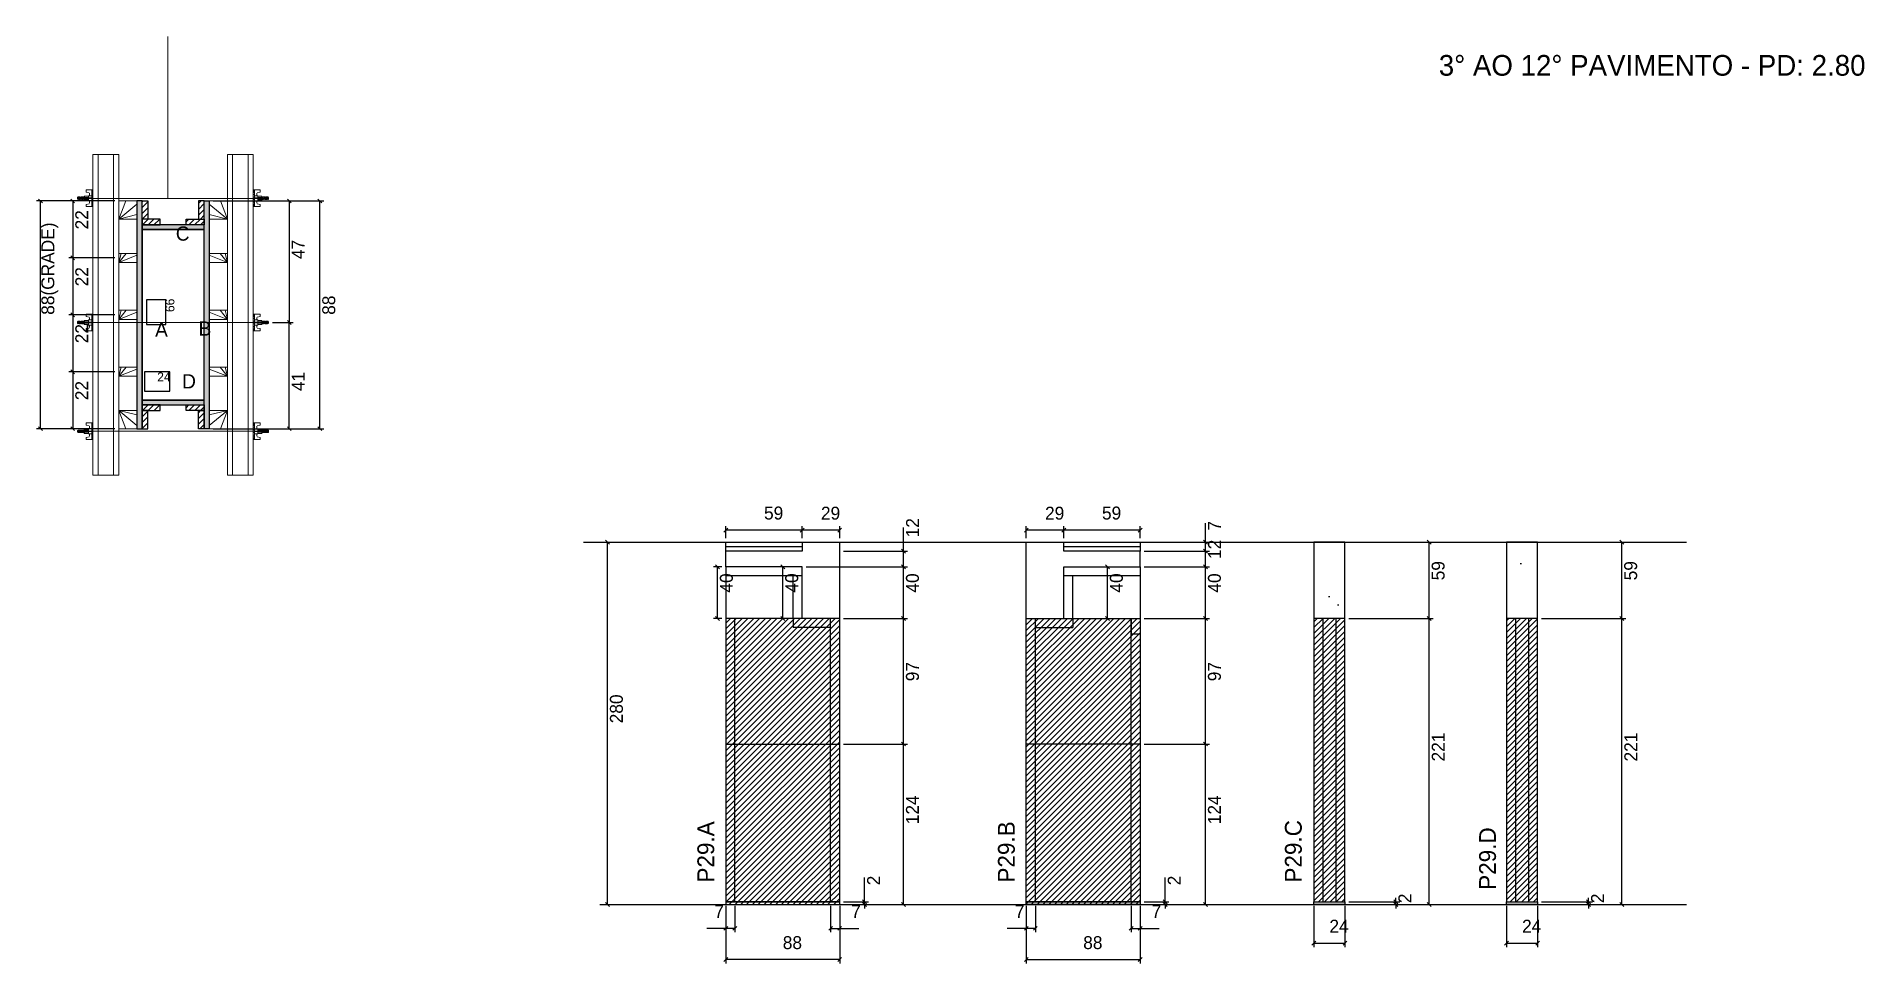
# Model space of a CAD drawing. Header units: metres. Extents: x 4257 to 5670, y 2883 to 3600.
import ezdxf

# ---------------------------------------------------------------- set-up
doc = ezdxf.new("R2010")
doc.units = ezdxf.units.M
for name, color, linetype in [('CHAPA', 7, 'Continuous'), ('COTA', 7, 'Continuous'), ('Hachura', 7, 'Continuous'), ('Madeira', 7, 'Continuous'), ('NIVEL 2° PAV.', 7, 'Continuous'), ('NOMENCLATURA', 7, 'Continuous'), ('Nível', 7, 'Continuous'), ('Painéis', 7, 'Continuous'), ('Perfil Metálico', 7, 'Continuous'), ('SARR_2.2x7', 7, 'Continuous'), ('SARRAFO', 7, 'Continuous'), ('Texto Seção', 7, 'Continuous'), ('TEXTO_GERAL', 7, 'Continuous')]:
    doc.layers.add(name, color=color, linetype=linetype)

msp = doc.modelspace()

# ---------------------------------------------------------------- hatches: boundary and pattern name
at = {"layer": 'COTA'}
h = msp.add_hatch(dxfattribs=at)
h.set_pattern_fill('AR-CONC')
h.paths.add_polyline_path([(5244.2, 3149.9), (5268.2, 3149.9), (5268.2, 3208.9), (5244.2, 3208.9), (5244.2, 3149.9)])
h = msp.add_hatch(dxfattribs=at)
h.set_pattern_fill('AR-CONC')
h.paths.add_polyline_path([(5393.1, 3149.9), (5417.1, 3149.9), (5417.1, 3208.9), (5393.1, 3208.9), (5393.1, 3149.9)])
at = {"layer": 'Hachura'}
h = msp.add_hatch(color=7, dxfattribs=at)
h.dxf.hatch_style = 1
h.paths.add_polyline_path([(4338.5, 3472.6), (4334.5, 3472.6), (4334.5, 3296.6), (4338.5, 3296.6), (4338.5, 3472.6)])
h = msp.add_hatch(dxfattribs=at)
h.set_pattern_fill('ANSI31')
h.paths.add_polyline_path([(4338.5, 3458.6), (4342.9, 3458.6), (4342.9, 3472.6), (4338.5, 3472.6), (4338.5, 3458.6)])
h = msp.add_hatch(dxfattribs=at)
h.set_pattern_fill('ANSI31')
h.paths.add_polyline_path([(4386.5, 3458.6), (4382.1, 3458.6), (4382.1, 3472.6), (4386.5, 3472.6), (4386.5, 3458.6)])
h = msp.add_hatch(color=7, dxfattribs=at)
h.dxf.hatch_style = 1
h.paths.add_polyline_path([(4386.5, 3472.6), (4390.5, 3472.6), (4390.5, 3296.6), (4386.5, 3296.6), (4386.5, 3472.6)])
h = msp.add_hatch(dxfattribs=at)
h.set_pattern_fill('ANSI31')
h.paths.add_polyline_path([(4338.5, 3454.2), (4338.5, 3458.6), (4352.5, 3458.6), (4352.5, 3454.2), (4338.5, 3454.2)])
h = msp.add_hatch(color=7, dxfattribs=at)
h.dxf.hatch_style = 1
h.paths.add_polyline_path([(4386.5, 3450.6), (4386.5, 3454.2), (4338.5, 3454.2), (4338.5, 3450.6), (4386.5, 3450.6)])
h = msp.add_hatch(color=7, dxfattribs=at)
h.dxf.hatch_style = 1
h.paths.add_polyline_path([(4386.5, 3450.6), (4386.5, 3454.2), (4338.5, 3454.2), (4338.5, 3450.6), (4386.5, 3450.6)])
h = msp.add_hatch(dxfattribs=at)
h.set_pattern_fill('ANSI31')
h.paths.add_polyline_path([(4386.5, 3454.2), (4386.5, 3458.6), (4372.5, 3458.6), (4372.5, 3454.2), (4386.5, 3454.2)])
h = msp.add_hatch(color=7, dxfattribs=at)
h.dxf.hatch_style = 1
h.paths.add_polyline_path([(4386.5, 3315), (4386.5, 3318.6), (4338.5, 3318.6), (4338.5, 3315), (4386.5, 3315)])
h = msp.add_hatch(color=7, dxfattribs=at)
h.dxf.hatch_style = 1
h.paths.add_polyline_path([(4386.5, 3315), (4386.5, 3318.6), (4338.5, 3318.6), (4338.5, 3315), (4386.5, 3315)])
h = msp.add_hatch(dxfattribs=at)
h.set_pattern_fill('ANSI31')
h.paths.add_polyline_path([(4338.5, 3310.6), (4338.5, 3315), (4352.5, 3315), (4352.5, 3310.6), (4338.5, 3310.6)])
h = msp.add_hatch(dxfattribs=at)
h.set_pattern_fill('ANSI31')
h.paths.add_polyline_path([(4338.5, 3310.6), (4342.9, 3310.6), (4342.9, 3296.6), (4338.5, 3296.6), (4338.5, 3310.6)])
h = msp.add_hatch(dxfattribs=at)
h.set_pattern_fill('ANSI31')
h.paths.add_polyline_path([(4386.5, 3310.6), (4386.5, 3315), (4372.5, 3315), (4372.5, 3310.6), (4386.5, 3310.6)])
h = msp.add_hatch(dxfattribs=at)
h.set_pattern_fill('ANSI31')
h.paths.add_polyline_path([(4386.5, 3310.6), (4382.1, 3310.6), (4382.1, 3296.6), (4386.5, 3296.6), (4386.5, 3310.6)])
h = msp.add_hatch(dxfattribs=at)
h.set_pattern_fill('ANSI31')
h.paths.add_polyline_path([(4877.7, 2928.9), (4877.7, 3149.9), (4789.7, 3149.9), (4789.7, 2928.9), (4877.7, 2928.9)])
h = msp.add_hatch(dxfattribs=at)
h.set_pattern_fill('ANSI31')
h.paths.add_polyline_path([(5021.9, 2928.9), (5021.9, 3149.9), (5109.9, 3149.9), (5109.9, 2928.9), (5021.9, 2928.9)])
h = msp.add_hatch(dxfattribs=at)
h.set_pattern_fill('ANSI31')
h.paths.add_polyline_path([(5268.2, 3149.9), (5244.2, 3149.9), (5244.2, 2930.9), (5268.2, 2930.9), (5268.2, 3149.9)])
h = msp.add_hatch(dxfattribs=at)
h.set_pattern_fill('ANSI31')
h.paths.add_polyline_path([(5417.1, 3149.9), (5393.1, 3149.9), (5393.1, 2930.9), (5417.1, 2930.9), (5417.1, 3149.9)])

# ---------------------------------------------------------------- linework, layer by layer
at = {"layer": 'CHAPA', "color": 1, "lineweight": 25}
for points in [[(4338.5, 3472.6), (4334.5, 3472.6), (4334.5, 3296.6), (4338.5, 3296.6)], [(4338.5, 3472.6), (4334.5, 3472.6), (4334.5, 3296.6), (4338.5, 3296.6)], [(4386.5, 3472.6), (4390.5, 3472.6), (4390.5, 3296.6), (4386.5, 3296.6)], [(4386.5, 3472.6), (4390.5, 3472.6), (4390.5, 3296.6), (4386.5, 3296.6)], [(4386.5, 3450.6), (4386.5, 3454.2), (4338.5, 3454.2), (4338.5, 3450.6)], [(4386.5, 3450.6), (4386.5, 3454.2), (4338.5, 3454.2), (4338.5, 3450.6)], [(4386.5, 3315), (4386.5, 3318.6), (4338.5, 3318.6), (4338.5, 3315)], [(4386.5, 3315), (4386.5, 3318.6), (4338.5, 3318.6), (4338.5, 3315)]]:
    msp.add_lwpolyline(points, close=True, dxfattribs=at)
at = {"layer": 'COTA', "color": 241, "lineweight": 25}
for p, q in [((4317.5, 3472.6), (4257, 3472.6)), ((4260, 3296.6), (4260, 3472.6)), ((4317.5, 3472.6), (4281.9, 3472.6)), ((4284.9, 3472.6), (4284.9, 3428.6)), ((4393.5, 3472.6), (4478.9, 3472.6)), ((4427.5, 3472.6), (4455.3, 3472.6)), ((4452.3, 3472.6), (4452.3, 3378.7)), ((4475.9, 3296.6), (4475.9, 3472.6)), ((4317.5, 3428.6), (4281.9, 3428.6)), ((4317.5, 3428.6), (4281.9, 3428.6)), ((4284.9, 3428.6), (4284.9, 3384.6)), ((4317.5, 3384.6), (4281.9, 3384.6)), ((4317.5, 3384.6), (4281.9, 3384.6)), ((4284.9, 3384.6), (4284.9, 3340.6)), ((4439.3, 3378.7), (4455.3, 3378.7)), ((4439.3, 3378.7), (4455.3, 3378.7)), ((4452.3, 3296.6), (4452.3, 3378.7)), ((4317.5, 3340.6), (4281.9, 3340.6)), ((4317.5, 3340.6), (4281.9, 3340.6)), ((4284.9, 3340.6), (4284.9, 3296.6)), ((4317.5, 3296.6), (4257, 3296.6)), ((4317.5, 3296.6), (4281.9, 3296.6)), ((4393.5, 3296.6), (4478.9, 3296.6)), ((4427.5, 3296.6), (4455.3, 3296.6)), ((4848.7, 3208.9), (4877.7, 3208.9)), ((4877.7, 3149.9), (4877.7, 3208.9)), ((5021.9, 3149.9), (5021.9, 3208.9)), ((5021.9, 3208.9), (5050.9, 3208.9)), ((4789.7, 3189.9), (4789.7, 3201.9)), ((5109.9, 3189.9), (5109.9, 3201.9))]:
    msp.add_line(p, q, dxfattribs=at)
at = {"layer": 'COTA', "color": 0, "lineweight": 25}
for p, q in [((4261.5, 3471.1), (4258.5, 3474.1)), ((4286.4, 3471.1), (4283.4, 3474.1)), ((4453.8, 3471.1), (4450.8, 3474.1)), ((4477.4, 3471.1), (4474.4, 3474.1)), ((4283.4, 3430.1), (4286.4, 3427.1)), ((4286.4, 3427.1), (4283.4, 3430.1)), ((4283.4, 3386.1), (4286.4, 3383.1)), ((4286.4, 3383.1), (4283.4, 3386.1)), ((4453.8, 3377.2), (4450.8, 3380.2)), ((4450.8, 3380.2), (4453.8, 3377.2)), ((4283.4, 3342.1), (4286.4, 3339.1)), ((4286.4, 3339.1), (4283.4, 3342.1)), ((4258.5, 3298.1), (4261.5, 3295.1)), ((4283.4, 3298.1), (4286.4, 3295.1)), ((4450.8, 3298.1), (4453.8, 3295.1)), ((4474.4, 3298.1), (4477.4, 3295.1)), ((4791.2, 3219.7), (4788.2, 3216.7)), ((4847.2, 3216.7), (4850.2, 3219.7)), ((4850.2, 3219.7), (4847.2, 3216.7)), ((4876.2, 3216.7), (4879.2, 3219.7)), ((5023.4, 3219.7), (5020.4, 3216.7)), ((5049.4, 3216.7), (5052.4, 3219.7)), ((5052.4, 3219.7), (5049.4, 3216.7)), ((5108.4, 3216.7), (5111.4, 3219.7)), ((5161.9, 3207.4), (5158.9, 3210.4)), ((5334.8, 3207.4), (5331.8, 3210.4)), ((5483.7, 3207.4), (5480.7, 3210.4)), ((4928.5, 3200.4), (4925.5, 3203.4)), ((5161.9, 3200.4), (5158.9, 3203.4)), ((5158.9, 3203.4), (5161.9, 3200.4)), ((4784.7, 3188.4), (4781.7, 3191.4)), ((4835.2, 3188.4), (4832.2, 3191.4)), ((4928.5, 3188.4), (4925.5, 3191.4)), ((4925.5, 3191.4), (4928.5, 3188.4)), ((5086.1, 3188.4), (5083.1, 3191.4)), ((5161.9, 3188.4), (5158.9, 3191.4)), ((5158.9, 3191.4), (5161.9, 3188.4)), ((4781.7, 3151.4), (4784.7, 3148.4)), ((4832.2, 3151.4), (4835.2, 3148.4)), ((4928.5, 3148.4), (4925.5, 3151.4)), ((4925.5, 3151.4), (4928.5, 3148.4)), ((5083.1, 3151.4), (5086.1, 3148.4)), ((5161.9, 3148.4), (5158.9, 3151.4)), ((5158.9, 3151.4), (5161.9, 3148.4)), ((5331.8, 3151.4), (5334.8, 3148.4)), ((5334.8, 3148.4), (5331.8, 3151.4)), ((5480.7, 3151.4), (5483.7, 3148.4)), ((5483.7, 3148.4), (5480.7, 3151.4)), ((4925.5, 3054.4), (4928.5, 3051.4)), ((4928.5, 3051.4), (4925.5, 3054.4)), ((5158.9, 3054.4), (5161.9, 3051.4)), ((5161.9, 3051.4), (5158.9, 3054.4)), ((4895.4, 2932.4), (4898.4, 2929.4)), ((4898.4, 2927.4), (4895.4, 2930.4)), ((4925.5, 2930.4), (4928.5, 2927.4)), ((5127.7, 2932.4), (5130.7, 2929.4)), ((5130.7, 2927.4), (5127.7, 2930.4)), ((5158.9, 2930.4), (5161.9, 2927.4)), ((5306, 2932.4), (5309, 2929.4)), ((5309, 2927.4), (5306, 2930.4)), ((5331.8, 2930.4), (5334.8, 2927.4)), ((5454.9, 2932.4), (5457.9, 2929.4)), ((5457.9, 2927.4), (5454.9, 2930.4)), ((5480.7, 2930.4), (5483.7, 2927.4)), ((4791.2, 2911.9), (4788.2, 2908.9)), ((4795.2, 2908.9), (4798.2, 2911.9)), ((4872.2, 2911.9), (4869.2, 2908.9)), ((4876.2, 2908.9), (4879.2, 2911.9)), ((5023.4, 2911.9), (5020.4, 2908.9)), ((5027.4, 2908.9), (5030.4, 2911.9)), ((5104.4, 2911.9), (5101.4, 2908.9)), ((5108.4, 2908.9), (5111.4, 2911.9)), ((5245.7, 2900.5), (5242.7, 2897.5)), ((5266.7, 2897.5), (5269.7, 2900.5)), ((5394.6, 2900.5), (5391.6, 2897.5)), ((5415.6, 2897.5), (5418.6, 2900.5)), ((4791.2, 2887.8), (4788.2, 2884.8)), ((4876.2, 2884.8), (4879.2, 2887.8)), ((5023.4, 2887.8), (5020.4, 2884.8)), ((5108.4, 2884.8), (5111.4, 2887.8))]:
    msp.add_line(p, q, dxfattribs=at)
at = {"layer": 'COTA', "color": 180, "lineweight": 25}
for p, q in [((4357, 3396.2), (4342, 3396.2)), ((4342, 3396.2), (4342, 3377.2)), ((4357, 3377.2), (4357, 3396.2)), ((4342, 3377.2), (4357, 3377.2)), ((4360.1, 3340.6), (4340.4, 3340.6)), ((4340.4, 3340.6), (4340.4, 3325.6)), ((4360.1, 3325.6), (4360.1, 3340.6)), ((4340.4, 3325.6), (4360.1, 3325.6))]:
    msp.add_line(p, q, dxfattribs=at)
at = {"layer": 'COTA', "color": 4, "lineweight": 25}
for p, q in [((4789.7, 3211.9), (4789.7, 3221.2)), ((4848.7, 3211.9), (4848.7, 3221.2)), ((4848.7, 3211.9), (4848.7, 3221.2)), ((4877.7, 3211.9), (4877.7, 3221.2)), ((5021.9, 3211.9), (5021.9, 3221.2)), ((5050.9, 3211.9), (5050.9, 3221.2)), ((5050.9, 3211.9), (5050.9, 3221.2)), ((5109.9, 3211.9), (5109.9, 3221.2)), ((5160.4, 3208.9), (5160.4, 3223.7)), ((4848.7, 3218.2), (4789.7, 3218.2)), ((4877.7, 3218.2), (4848.7, 3218.2)), ((4927, 3201.9), (4927, 3220.2)), ((5050.9, 3218.2), (5021.9, 3218.2)), ((5109.9, 3218.2), (5050.9, 3218.2)), ((5112.9, 3208.9), (5163.4, 3208.9)), ((5160.4, 3201.9), (5160.4, 3208.9)), ((5271.2, 3208.9), (5336.3, 3208.9)), ((5333.3, 3149.9), (5333.3, 3208.9)), ((5420.1, 3208.9), (5485.2, 3208.9)), ((5482.2, 3149.9), (5482.2, 3208.9)), ((4880.7, 3201.9), (4930, 3201.9)), ((4927, 3189.9), (4927, 3201.9)), ((5112.9, 3201.9), (5163.4, 3201.9)), ((5112.9, 3201.9), (5163.4, 3201.9)), ((5160.4, 3189.9), (5160.4, 3201.9)), ((4786.7, 3189.9), (4780.2, 3189.9)), ((4783.2, 3149.9), (4783.2, 3189.9)), ((4845.7, 3189.9), (4830.7, 3189.9)), ((4833.7, 3149.9), (4833.7, 3189.9)), ((4851.7, 3189.9), (4930, 3189.9)), ((4851.7, 3189.9), (4930, 3189.9)), ((4927, 3149.9), (4927, 3189.9)), ((5053.9, 3189.9), (5087.6, 3189.9)), ((5084.6, 3149.9), (5084.6, 3189.9)), ((5112.9, 3189.9), (5163.4, 3189.9)), ((5112.9, 3189.9), (5163.4, 3189.9)), ((5160.4, 3149.9), (5160.4, 3189.9)), ((4786.7, 3149.9), (4780.2, 3149.9)), ((4845.7, 3149.9), (4830.7, 3149.9)), ((4880.7, 3149.9), (4930, 3149.9)), ((4880.7, 3149.9), (4930, 3149.9)), ((4927, 3052.9), (4927, 3149.9)), ((5053.9, 3149.9), (5087.6, 3149.9)), ((5112.9, 3149.9), (5163.4, 3149.9)), ((5112.9, 3149.9), (5163.4, 3149.9)), ((5160.4, 3052.9), (5160.4, 3149.9)), ((5271.2, 3149.9), (5336.3, 3149.9)), ((5271.2, 3149.9), (5336.3, 3149.9)), ((5333.3, 2928.9), (5333.3, 3149.9)), ((5420.1, 3149.9), (5485.2, 3149.9)), ((5420.1, 3149.9), (5485.2, 3149.9)), ((5482.2, 2928.9), (5482.2, 3149.9)), ((4880.7, 3052.9), (4930, 3052.9)), ((4880.7, 3052.9), (4930, 3052.9)), ((4927, 2928.9), (4927, 3052.9)), ((5112.9, 3052.9), (5163.4, 3052.9)), ((5112.9, 3052.9), (5163.4, 3052.9)), ((5160.4, 2928.9), (5160.4, 3052.9)), ((4896.9, 2930.9), (4896.9, 2949.7)), ((5129.2, 2930.9), (5129.2, 2949.7)), ((4789.7, 2927.9), (4789.7, 2883.3)), ((4789.7, 2925.9), (4789.7, 2907.4)), ((4796.7, 2927.9), (4796.7, 2907.4)), ((4870.7, 2927.9), (4870.7, 2907.4)), ((4877.7, 2927.9), (4877.7, 2883.3)), ((4877.7, 2925.9), (4877.7, 2907.4)), ((4880.7, 2930.9), (4899.9, 2930.9)), ((4880.7, 2928.9), (4899.9, 2928.9)), ((4880.7, 2928.9), (4930, 2928.9)), ((4896.9, 2928.9), (4896.9, 2930.9)), ((4896.9, 2928.9), (4896.9, 2925.9)), ((5021.9, 2927.9), (5021.9, 2883.3)), ((5021.9, 2925.9), (5021.9, 2907.4)), ((5028.9, 2927.9), (5028.9, 2907.4)), ((5102.9, 2927.9), (5102.9, 2907.4)), ((5109.9, 2927.9), (5109.9, 2883.3)), ((5109.9, 2925.9), (5109.9, 2907.4)), ((5112.9, 2930.9), (5132.2, 2930.9)), ((5112.9, 2928.9), (5132.2, 2928.9)), ((5112.9, 2928.9), (5163.4, 2928.9)), ((5129.2, 2928.9), (5129.2, 2930.9)), ((5129.2, 2928.9), (5129.2, 2925.9)), ((5244.2, 2927.9), (5244.2, 2896)), ((5268.2, 2927.9), (5268.2, 2896)), ((5271.2, 2930.9), (5310.5, 2930.9)), ((5271.2, 2928.9), (5310.5, 2928.9)), ((5271.2, 2928.9), (5336.3, 2928.9)), ((5307.5, 2930.9), (5307.5, 2933.9)), ((5307.5, 2928.9), (5307.5, 2930.9)), ((5307.5, 2928.9), (5307.5, 2925.9)), ((5393.1, 2927.9), (5393.1, 2896)), ((5417.1, 2927.9), (5417.1, 2896)), ((5420.1, 2930.9), (5459.4, 2930.9)), ((5420.1, 2928.9), (5459.4, 2928.9)), ((5420.1, 2928.9), (5485.2, 2928.9)), ((5456.4, 2930.9), (5456.4, 2933.9)), ((5456.4, 2928.9), (5456.4, 2930.9)), ((5456.4, 2928.9), (5456.4, 2925.9)), ((4789.7, 2910.4), (4775, 2910.4)), ((4796.7, 2910.4), (4789.7, 2910.4)), ((4870.7, 2910.4), (4877.7, 2910.4)), ((4877.7, 2910.4), (4892.4, 2910.4)), ((5021.9, 2910.4), (5007.2, 2910.4)), ((5028.9, 2910.4), (5021.9, 2910.4)), ((5102.9, 2910.4), (5109.9, 2910.4)), ((5109.9, 2910.4), (5124.7, 2910.4)), ((5244.2, 2899), (5268.2, 2899)), ((5393.1, 2899), (5417.1, 2899)), ((4877.7, 2886.3), (4789.7, 2886.3)), ((5021.9, 2886.3), (5109.9, 2886.3))]:
    msp.add_line(p, q, dxfattribs=at)
at = {"layer": 'COTA', "color": 241, "lineweight": 25}
for points in [[(5268.2, 3149.9), (5268.2, 3208.9), (5244.2, 3208.9), (5244.2, 3149.9)], [(5417.1, 3149.9), (5417.1, 3208.9), (5393.1, 3208.9), (5393.1, 3149.9)]]:
    msp.add_lwpolyline(points, dxfattribs=at)
at = {"layer": 'Hachura', "color": 0, "lineweight": 9}
for p, q in [((4289.1, 3475.7), (4288.7, 3475.3)), ((4288.7, 3475.3), (4288.7, 3474.1)), ((4289.4, 3475.7), (4289.1, 3475.7)), ((4289.1, 3473.7), (4289.1, 3475.7)), ((4289.4, 3475.7), (4290.3, 3473.7)), ((4289.4, 3475.7), (4290.3, 3473.7)), ((4289.5, 3475.7), (4290.6, 3473.6)), ((4290.8, 3473.6), (4289.7, 3475.8)), ((4290.5, 3475.7), (4289.9, 3475.7)), ((4290.9, 3473.7), (4289.9, 3475.7)), ((4290.5, 3475.7), (4291.5, 3473.7)), ((4290.6, 3475.7), (4291.7, 3473.6)), ((4291.9, 3473.6), (4290.9, 3475.8)), ((4291.7, 3475.7), (4291.1, 3475.7)), ((4292, 3473.7), (4291.1, 3475.7)), ((4291.3, 3475.7), (4291.1, 3475.7)), ((4291.7, 3475.7), (4292.7, 3473.7)), ((4291.8, 3475.7), (4292.9, 3473.6)), ((4293.1, 3473.6), (4292, 3475.8)), ((4292.9, 3475.7), (4292.2, 3475.7)), ((4293.2, 3473.7), (4292.2, 3475.7)), ((4292.9, 3475.7), (4293.8, 3473.7)), ((4293.8, 3474.5), (4293.2, 3475.8)), ((4293.8, 3474.8), (4293.4, 3475.7)), ((4293.8, 3475.7), (4293.4, 3475.7)), ((4293.8, 3473), (4293.8, 3476.3)), ((4293.8, 3476.3), (4297, 3476.3)), ((4293.9, 3473), (4293.9, 3476.3)), ((4300.5, 3481.1), (4295.4, 3481.1)), ((4295.4, 3481.1), (4295.4, 3479.4)), ((4295.4, 3479.4), (4297.6, 3478.8)), ((4297, 3476.6), (4297, 3472.7)), ((4299.6, 3476.6), (4297, 3476.6)), ((4297.8, 3478.5), (4297.8, 3476.6)), ((4299.6, 3481.1), (4299.6, 3468.2)), ((4299.6, 3481.1), (4299.6, 3475.9)), ((4299.6, 3480.9), (4300.5, 3480.9)), ((4299.6, 3480.7), (4300.5, 3480.7)), ((4299.6, 3480.4), (4300.5, 3480.4)), ((4299.6, 3479.9), (4300.5, 3479.9)), ((4299.6, 3479.1), (4300.5, 3479.1)), ((4299.6, 3477.7), (4300.5, 3477.7)), ((4299.6, 3474.6), (4299.6, 3476.6)), ((4299.6, 3475.9), (4299.6, 3475.3)), ((4299.9, 3475.6), (4299.7, 3475.6)), ((4300.4, 3475.6), (4299.9, 3475.6)), ((4300.5, 3468.2), (4300.5, 3481.1)), ((4300.5, 3469.1), (4300.5, 3477)), ((4424.5, 3468.2), (4424.5, 3481.1)), ((4424.5, 3481.1), (4429.7, 3481.1)), ((4425.5, 3480.9), (4424.5, 3480.9)), ((4425.5, 3480.7), (4424.5, 3480.7)), ((4425.5, 3480.4), (4424.5, 3480.4)), ((4425.5, 3479.9), (4424.5, 3479.9)), ((4425.5, 3479.1), (4424.5, 3479.1)), ((4425.5, 3477.7), (4424.5, 3477.7)), ((4424.5, 3469.1), (4424.5, 3477)), ((4424.7, 3475.6), (4425.1, 3475.6)), ((4425.1, 3475.6), (4425.3, 3475.6)), ((4425.4, 3481.1), (4425.4, 3468.2)), ((4425.4, 3481.1), (4425.4, 3475.9)), ((4425.4, 3474.6), (4425.4, 3476.6)), ((4425.4, 3476.6), (4428, 3476.6)), ((4425.4, 3475.9), (4425.4, 3475.3)), ((4427.2, 3478.5), (4427.2, 3476.6)), ((4429.7, 3479.4), (4427.5, 3478.8)), ((4428, 3476.6), (4428, 3472.7)), ((4431.2, 3476.3), (4428, 3476.3)), ((4429.7, 3481.1), (4429.7, 3479.4)), ((4431.2, 3473), (4431.2, 3476.3)), ((4431.2, 3473), (4431.2, 3476.3)), ((4431.2, 3474.5), (4431.9, 3475.8)), ((4432.2, 3475.7), (4431.2, 3473.7)), ((4431.2, 3474.8), (4431.7, 3475.7)), ((4431.2, 3475.7), (4431.7, 3475.7)), ((4431.9, 3473.7), (4432.9, 3475.7)), ((4432, 3473.6), (4433, 3475.8)), ((4432.2, 3475.7), (4432.9, 3475.7)), ((4433.3, 3475.7), (4432.2, 3473.6)), ((4433.4, 3475.7), (4432.4, 3473.7)), ((4433, 3473.7), (4434, 3475.7)), ((4433.1, 3473.6), (4434.2, 3475.8)), ((4433.4, 3475.7), (4434, 3475.7)), ((4434.4, 3475.7), (4433.4, 3473.6)), ((4434.5, 3475.7), (4433.6, 3473.7)), ((4433.8, 3475.7), (4434, 3475.7)), ((4434.2, 3473.7), (4435.2, 3475.7)), ((4434.3, 3473.6), (4435.4, 3475.8)), ((4434.5, 3475.7), (4435.2, 3475.7)), ((4435.6, 3475.7), (4434.5, 3473.6)), ((4435.7, 3475.7), (4434.7, 3473.7)), ((4435.7, 3475.7), (4434.7, 3473.7)), ((4435.7, 3475.7), (4436, 3475.7)), ((4436, 3475.7), (4436.3, 3475.3)), ((4436, 3473.7), (4436, 3475.7)), ((4436.3, 3475.3), (4436.3, 3474.1)), ((4289.1, 3473.7), (4288.7, 3474.1)), ((4289.7, 3473.7), (4289.1, 3475)), ((4289.6, 3473.6), (4289.1, 3474.8)), ((4289.1, 3474.3), (4289.4, 3473.6)), ((4289.1, 3474), (4289.2, 3473.7)), ((4289.7, 3473.7), (4290.3, 3473.7)), ((4291.5, 3473.7), (4290.9, 3473.7)), ((4292.2, 3473.7), (4292, 3473.7)), ((4292.2, 3473.7), (4292.7, 3473.7)), ((4293.2, 3473.7), (4293.8, 3473.7)), ((4293.8, 3475.3), (4297, 3475.3)), ((4293.8, 3473.7), (4297, 3473.7)), ((4297, 3473), (4293.8, 3473)), ((4295.4, 3469.9), (4297.6, 3470.4)), ((4295.4, 3468.2), (4295.4, 3469.9)), ((4299.6, 3468.2), (4295.4, 3468.2)), ((4297, 3472.7), (4297, 3473)), ((4297, 3472.7), (4297, 3473)), ((4297, 3472.7), (4299.6, 3472.7)), ((4299.6, 3475), (4297.6, 3475)), ((4297.6, 3474.4), (4299.6, 3474.4)), ((4297.8, 3470.8), (4297.8, 3472.7)), ((4299.6, 3474.6), (4300.5, 3474.6)), ((4299.6, 3471.6), (4300.5, 3471.6)), ((4299.6, 3470.2), (4300.5, 3470.2)), ((4299.6, 3469.3), (4300.5, 3469.3)), ((4299.6, 3468.9), (4300.5, 3468.9)), ((4299.6, 3468.5), (4300.5, 3468.5)), ((4299.6, 3468.3), (4300.5, 3468.3)), ((4299.6, 3468.2), (4300.5, 3468.2)), ((4299.8, 3473.7), (4300.2, 3473.7)), ((4425.4, 3474.6), (4424.5, 3474.6)), ((4425.5, 3471.6), (4424.5, 3471.6)), ((4425.5, 3470.2), (4424.5, 3470.2)), ((4425.5, 3469.3), (4424.5, 3469.3)), ((4425.5, 3468.9), (4424.5, 3468.9)), ((4425.5, 3468.5), (4424.5, 3468.5)), ((4425.5, 3468.3), (4424.5, 3468.3)), ((4425.4, 3468.2), (4424.5, 3468.2)), ((4425.3, 3473.7), (4424.9, 3473.7)), ((4425.4, 3475), (4427.4, 3475)), ((4427.4, 3474.4), (4425.4, 3474.4)), ((4428, 3472.7), (4425.4, 3472.7)), ((4425.4, 3468.2), (4429.7, 3468.2)), ((4427.2, 3470.8), (4427.2, 3472.7)), ((4429.7, 3469.9), (4427.5, 3470.4)), ((4431.2, 3475.3), (4428, 3475.3)), ((4431.2, 3473.7), (4428, 3473.7)), ((4428, 3473), (4431.2, 3473)), ((4428, 3472.7), (4428, 3473)), ((4428, 3472.7), (4428, 3473)), ((4429.7, 3468.2), (4429.7, 3469.9)), ((4431.9, 3473.7), (4431.2, 3473.7)), ((4432.8, 3473.7), (4432.4, 3473.7)), ((4432.8, 3473.7), (4433, 3473.7)), ((4433.6, 3473.7), (4434.2, 3473.7)), ((4435.4, 3473.7), (4434.7, 3473.7)), ((4435.4, 3473.7), (4436, 3475)), ((4435.4, 3473.6), (4436, 3474.8)), ((4436, 3474.3), (4435.7, 3473.6)), ((4436, 3474), (4435.9, 3473.7)), ((4436, 3473.7), (4436.3, 3474.1)), ((4289.1, 3379.7), (4288.7, 3379.3)), ((4288.7, 3379.3), (4288.7, 3378.1)), ((4289.1, 3377.7), (4288.7, 3378.1)), ((4289.4, 3379.7), (4289.1, 3379.7)), ((4289.1, 3377.7), (4289.1, 3379.7)), ((4289.7, 3377.7), (4289.1, 3379)), ((4289.6, 3377.6), (4289.1, 3378.8)), ((4289.1, 3378.3), (4289.4, 3377.6)), ((4289.1, 3378), (4289.2, 3377.7)), ((4289.4, 3379.7), (4290.3, 3377.7)), ((4289.4, 3379.7), (4290.3, 3377.7)), ((4289.5, 3379.7), (4290.6, 3377.6)), ((4290.8, 3377.6), (4289.7, 3379.8)), ((4289.7, 3377.7), (4290.3, 3377.7)), ((4290.5, 3379.7), (4289.9, 3379.7)), ((4290.9, 3377.7), (4289.9, 3379.7)), ((4290.5, 3379.7), (4291.5, 3377.7)), ((4290.6, 3379.7), (4291.7, 3377.6)), ((4291.9, 3377.6), (4290.9, 3379.8)), ((4291.5, 3377.7), (4290.9, 3377.7)), ((4291.7, 3379.7), (4291.1, 3379.7)), ((4292, 3377.7), (4291.1, 3379.7)), ((4291.3, 3379.7), (4291.1, 3379.7)), ((4291.7, 3379.7), (4292.7, 3377.7)), ((4291.8, 3379.7), (4292.9, 3377.6)), ((4293.1, 3377.6), (4292, 3379.8)), ((4292.2, 3377.7), (4292, 3377.7)), ((4292.9, 3379.7), (4292.2, 3379.7)), ((4293.2, 3377.7), (4292.2, 3379.7)), ((4292.2, 3377.7), (4292.7, 3377.7)), ((4292.9, 3379.7), (4293.8, 3377.7)), ((4293.8, 3378.5), (4293.2, 3379.8)), ((4293.2, 3377.7), (4293.8, 3377.7)), ((4293.8, 3378.8), (4293.4, 3379.7)), ((4293.8, 3379.7), (4293.4, 3379.7)), ((4293.8, 3377), (4293.8, 3380.3)), ((4293.8, 3380.3), (4297, 3380.3)), ((4293.8, 3379.3), (4297, 3379.3)), ((4293.8, 3377.7), (4297, 3377.7)), ((4297, 3377), (4293.8, 3377)), ((4293.9, 3377), (4293.9, 3380.3)), ((4300.5, 3385.1), (4295.4, 3385.1)), ((4295.4, 3385.1), (4295.4, 3383.4)), ((4295.4, 3383.4), (4297.6, 3382.8)), ((4297, 3380.6), (4297, 3376.7)), ((4299.6, 3380.6), (4297, 3380.6)), ((4297, 3376.7), (4297, 3377)), ((4297, 3376.7), (4297, 3377)), ((4297, 3376.7), (4299.6, 3376.7)), ((4299.6, 3379), (4297.6, 3379)), ((4297.6, 3378.4), (4299.6, 3378.4)), ((4297.8, 3382.5), (4297.8, 3380.6)), ((4297.8, 3374.8), (4297.8, 3376.7)), ((4299.6, 3385.1), (4299.6, 3372.2)), ((4299.6, 3385.1), (4299.6, 3379.9)), ((4299.6, 3384.9), (4300.5, 3384.9)), ((4299.6, 3384.7), (4300.5, 3384.7)), ((4299.6, 3384.4), (4300.5, 3384.4)), ((4299.6, 3383.9), (4300.5, 3383.9)), ((4299.6, 3383.1), (4300.5, 3383.1)), ((4299.6, 3381.7), (4300.5, 3381.7)), ((4299.6, 3378.6), (4299.6, 3380.6)), ((4299.6, 3379.9), (4299.6, 3379.3)), ((4299.6, 3378.6), (4300.5, 3378.6)), ((4299.9, 3379.6), (4299.7, 3379.6)), ((4299.8, 3377.7), (4300.2, 3377.7)), ((4300.4, 3379.6), (4299.9, 3379.6)), ((4300.5, 3372.2), (4300.5, 3385.1)), ((4300.5, 3373.1), (4300.5, 3381)), ((4424.5, 3372.2), (4424.5, 3385.1)), ((4424.5, 3385.1), (4429.7, 3385.1)), ((4425.5, 3384.9), (4424.5, 3384.9)), ((4425.5, 3384.7), (4424.5, 3384.7)), ((4425.5, 3384.4), (4424.5, 3384.4)), ((4425.5, 3383.9), (4424.5, 3383.9)), ((4425.5, 3383.1), (4424.5, 3383.1)), ((4425.5, 3381.7), (4424.5, 3381.7)), ((4424.5, 3373.1), (4424.5, 3381)), ((4425.4, 3378.6), (4424.5, 3378.6)), ((4424.7, 3379.6), (4425.1, 3379.6)), ((4425.3, 3377.7), (4424.9, 3377.7)), ((4425.1, 3379.6), (4425.3, 3379.6)), ((4425.4, 3385.1), (4425.4, 3372.2)), ((4425.4, 3385.1), (4425.4, 3379.9)), ((4425.4, 3378.6), (4425.4, 3380.6)), ((4425.4, 3380.6), (4428, 3380.6)), ((4425.4, 3379.9), (4425.4, 3379.3)), ((4425.4, 3379), (4427.4, 3379)), ((4427.4, 3378.4), (4425.4, 3378.4)), ((4428, 3376.7), (4425.4, 3376.7)), ((4427.2, 3382.5), (4427.2, 3380.6)), ((4427.2, 3374.8), (4427.2, 3376.7)), ((4429.7, 3383.4), (4427.5, 3382.8)), ((4428, 3380.6), (4428, 3376.7)), ((4431.2, 3380.3), (4428, 3380.3)), ((4431.2, 3379.3), (4428, 3379.3)), ((4431.2, 3377.7), (4428, 3377.7)), ((4428, 3377), (4431.2, 3377)), ((4428, 3376.7), (4428, 3377)), ((4428, 3376.7), (4428, 3377)), ((4429.7, 3385.1), (4429.7, 3383.4)), ((4431.2, 3377), (4431.2, 3380.3)), ((4431.2, 3377), (4431.2, 3380.3)), ((4431.2, 3378.5), (4431.9, 3379.8)), ((4432.2, 3379.7), (4431.2, 3377.7)), ((4431.2, 3378.8), (4431.7, 3379.7)), ((4431.2, 3379.7), (4431.7, 3379.7)), ((4431.9, 3377.7), (4431.2, 3377.7)), ((4431.9, 3377.7), (4432.9, 3379.7)), ((4432, 3377.6), (4433, 3379.8)), ((4432.2, 3379.7), (4432.9, 3379.7)), ((4433.3, 3379.7), (4432.2, 3377.6)), ((4433.4, 3379.7), (4432.4, 3377.7)), ((4432.8, 3377.7), (4432.4, 3377.7)), ((4432.8, 3377.7), (4433, 3377.7)), ((4433, 3377.7), (4434, 3379.7)), ((4433.1, 3377.6), (4434.2, 3379.8)), ((4433.4, 3379.7), (4434, 3379.7)), ((4434.4, 3379.7), (4433.4, 3377.6)), ((4434.5, 3379.7), (4433.6, 3377.7)), ((4433.6, 3377.7), (4434.2, 3377.7)), ((4433.8, 3379.7), (4434, 3379.7)), ((4434.2, 3377.7), (4435.2, 3379.7)), ((4434.3, 3377.6), (4435.4, 3379.8)), ((4434.5, 3379.7), (4435.2, 3379.7)), ((4435.6, 3379.7), (4434.5, 3377.6)), ((4435.7, 3379.7), (4434.7, 3377.7)), ((4435.7, 3379.7), (4434.7, 3377.7)), ((4435.4, 3377.7), (4434.7, 3377.7)), ((4435.4, 3377.7), (4436, 3379)), ((4435.4, 3377.6), (4436, 3378.8)), ((4435.7, 3379.7), (4436, 3379.7)), ((4436, 3378.3), (4435.7, 3377.6)), ((4436, 3378), (4435.9, 3377.7)), ((4436, 3379.7), (4436.3, 3379.3)), ((4436, 3377.7), (4436, 3379.7)), ((4436, 3377.7), (4436.3, 3378.1)), ((4436.3, 3379.3), (4436.3, 3378.1)), ((4295.4, 3373.9), (4297.6, 3374.4)), ((4295.4, 3372.2), (4295.4, 3373.9)), ((4299.6, 3372.2), (4295.4, 3372.2)), ((4299.6, 3375.6), (4300.5, 3375.6)), ((4299.6, 3374.2), (4300.5, 3374.2)), ((4299.6, 3373.3), (4300.5, 3373.3)), ((4299.6, 3372.9), (4300.5, 3372.9)), ((4299.6, 3372.5), (4300.5, 3372.5)), ((4299.6, 3372.3), (4300.5, 3372.3)), ((4299.6, 3372.2), (4300.5, 3372.2)), ((4425.5, 3375.6), (4424.5, 3375.6)), ((4425.5, 3374.2), (4424.5, 3374.2)), ((4425.5, 3373.3), (4424.5, 3373.3)), ((4425.5, 3372.9), (4424.5, 3372.9)), ((4425.5, 3372.5), (4424.5, 3372.5)), ((4425.5, 3372.3), (4424.5, 3372.3)), ((4425.4, 3372.2), (4424.5, 3372.2)), ((4425.4, 3372.2), (4429.7, 3372.2)), ((4429.7, 3373.9), (4427.5, 3374.4)), ((4429.7, 3372.2), (4429.7, 3373.9)), ((4289.1, 3295.5), (4288.7, 3295.2)), ((4288.7, 3293.9), (4288.7, 3295.2)), ((4289.1, 3293.6), (4288.7, 3293.9)), ((4289.1, 3295), (4289.4, 3295.7)), ((4289.6, 3295.6), (4289.1, 3294.5)), ((4289.1, 3295.3), (4289.2, 3295.5)), ((4289.7, 3295.5), (4289.1, 3294.2)), ((4289.1, 3295.5), (4289.1, 3293.6)), ((4289.4, 3293.6), (4289.1, 3293.6)), ((4289.4, 3293.6), (4290.3, 3295.5)), ((4289.4, 3293.6), (4290.3, 3295.5)), ((4289.5, 3293.5), (4290.6, 3295.7)), ((4290.8, 3295.6), (4289.7, 3293.5)), ((4289.7, 3295.5), (4290.3, 3295.5)), ((4290.9, 3295.5), (4289.9, 3293.6)), ((4290.5, 3293.6), (4289.9, 3293.6)), ((4290.5, 3293.6), (4291.5, 3295.5)), ((4290.6, 3293.5), (4291.7, 3295.7)), ((4291.9, 3295.6), (4290.9, 3293.5)), ((4291.5, 3295.5), (4290.9, 3295.5)), ((4292, 3295.5), (4291.1, 3293.6)), ((4291.7, 3293.6), (4291.1, 3293.6)), ((4291.3, 3293.6), (4291.1, 3293.6)), ((4291.7, 3293.6), (4292.7, 3295.5)), ((4291.8, 3293.5), (4292.9, 3295.7)), ((4293.1, 3295.6), (4292, 3293.5)), ((4292.2, 3295.5), (4292, 3295.5)), ((4292.2, 3295.5), (4292.7, 3295.5)), ((4293.2, 3295.5), (4292.2, 3293.6)), ((4292.9, 3293.6), (4292.2, 3293.6)), ((4292.9, 3293.6), (4293.8, 3295.5)), ((4293.2, 3295.5), (4293.8, 3295.5)), ((4293.8, 3294.8), (4293.2, 3293.5)), ((4293.8, 3294.5), (4293.4, 3293.6)), ((4293.8, 3293.6), (4293.4, 3293.6)), ((4293.8, 3296.3), (4293.8, 3293)), ((4297, 3296.3), (4293.8, 3296.3)), ((4293.8, 3295.5), (4297, 3295.5)), ((4293.8, 3294), (4297, 3294)), ((4293.8, 3293), (4297, 3293)), ((4293.9, 3296.3), (4293.9, 3293)), ((4299.6, 3301.1), (4295.4, 3301.1)), ((4295.4, 3301.1), (4295.4, 3299.4)), ((4295.4, 3299.4), (4297.6, 3298.8)), ((4297, 3292.7), (4297, 3296.6)), ((4297, 3296.6), (4299.6, 3296.6)), ((4297, 3296.6), (4297, 3296.3)), ((4297, 3296.6), (4297, 3296.3)), ((4299.6, 3292.7), (4297, 3292.7)), ((4297.6, 3294.8), (4299.6, 3294.8)), ((4299.6, 3294.3), (4297.6, 3294.3)), ((4297.8, 3298.5), (4297.8, 3296.6)), ((4297.8, 3290.8), (4297.8, 3292.7)), ((4299.6, 3288.2), (4299.6, 3301.1)), ((4299.6, 3301.1), (4300.5, 3301.1)), ((4299.6, 3300.9), (4300.5, 3300.9)), ((4299.6, 3300.7), (4300.5, 3300.7)), ((4299.6, 3300.4), (4300.5, 3300.4)), ((4299.6, 3299.9), (4300.5, 3299.9)), ((4299.6, 3299.1), (4300.5, 3299.1)), ((4299.6, 3297.7), (4300.5, 3297.7)), ((4299.6, 3294.6), (4299.6, 3292.7)), ((4299.6, 3294.6), (4300.5, 3294.6)), ((4299.6, 3293.3), (4299.6, 3294)), ((4299.6, 3288.2), (4299.6, 3293.3)), ((4299.9, 3293.7), (4299.7, 3293.7)), ((4299.8, 3295.6), (4300.2, 3295.6)), ((4300.4, 3293.7), (4299.9, 3293.7)), ((4300.5, 3301.1), (4300.5, 3288.2)), ((4300.5, 3300.1), (4300.5, 3292.3)), ((4424.5, 3301.1), (4424.5, 3288.2)), ((4425.4, 3301.1), (4424.5, 3301.1)), ((4425.5, 3300.9), (4424.5, 3300.9)), ((4425.5, 3300.7), (4424.5, 3300.7)), ((4425.5, 3300.4), (4424.5, 3300.4)), ((4424.5, 3300.1), (4424.5, 3292.3)), ((4425.5, 3299.9), (4424.5, 3299.9)), ((4425.5, 3299.1), (4424.5, 3299.1)), ((4425.5, 3297.7), (4424.5, 3297.7)), ((4425.4, 3294.6), (4424.5, 3294.6)), ((4424.7, 3293.7), (4425.1, 3293.7)), ((4425.3, 3295.6), (4424.9, 3295.6)), ((4425.1, 3293.7), (4425.3, 3293.7)), ((4425.4, 3288.2), (4425.4, 3301.1)), ((4425.4, 3301.1), (4429.7, 3301.1)), ((4428, 3296.6), (4425.4, 3296.6)), ((4427.4, 3294.8), (4425.4, 3294.8)), ((4425.4, 3294.6), (4425.4, 3292.7)), ((4425.4, 3294.3), (4427.4, 3294.3)), ((4425.4, 3293.3), (4425.4, 3294)), ((4425.4, 3288.2), (4425.4, 3293.3)), ((4425.4, 3292.7), (4428, 3292.7)), ((4427.2, 3298.5), (4427.2, 3296.6)), ((4427.2, 3290.8), (4427.2, 3292.7)), ((4429.7, 3299.4), (4427.5, 3298.8)), ((4428, 3292.7), (4428, 3296.6)), ((4428, 3296.6), (4428, 3296.3)), ((4428, 3296.6), (4428, 3296.3)), ((4428, 3296.3), (4431.2, 3296.3)), ((4431.2, 3295.5), (4428, 3295.5)), ((4431.2, 3294), (4428, 3294)), ((4431.2, 3293), (4428, 3293)), ((4429.7, 3301.1), (4429.7, 3299.4)), ((4431.2, 3296.3), (4431.2, 3293)), ((4431.2, 3296.3), (4431.2, 3293)), ((4431.9, 3295.5), (4431.2, 3295.5)), ((4432.2, 3293.6), (4431.2, 3295.5)), ((4431.2, 3294.8), (4431.9, 3293.5)), ((4431.2, 3294.5), (4431.7, 3293.6)), ((4431.2, 3293.6), (4431.7, 3293.6)), ((4431.9, 3295.5), (4432.9, 3293.6)), ((4432, 3295.6), (4433, 3293.5)), ((4433.3, 3293.5), (4432.2, 3295.7)), ((4432.2, 3293.6), (4432.9, 3293.6)), ((4432.8, 3295.5), (4432.4, 3295.5)), ((4433.4, 3293.6), (4432.4, 3295.5)), ((4432.8, 3295.5), (4433, 3295.5)), ((4433, 3295.5), (4434, 3293.6)), ((4433.1, 3295.6), (4434.2, 3293.5)), ((4434.4, 3293.5), (4433.4, 3295.7)), ((4433.4, 3293.6), (4434, 3293.6)), ((4433.6, 3295.5), (4434.2, 3295.5)), ((4434.5, 3293.6), (4433.6, 3295.5)), ((4433.8, 3293.6), (4434, 3293.6)), ((4434.2, 3295.5), (4435.2, 3293.6)), ((4434.3, 3295.6), (4435.4, 3293.5)), ((4435.6, 3293.5), (4434.5, 3295.7)), ((4434.5, 3293.6), (4435.2, 3293.6)), ((4435.7, 3293.6), (4434.7, 3295.5)), ((4435.4, 3295.5), (4434.7, 3295.5)), ((4435.7, 3293.6), (4434.7, 3295.5)), ((4435.4, 3295.6), (4436, 3294.5)), ((4435.4, 3295.5), (4436, 3294.2)), ((4436, 3295), (4435.7, 3295.7)), ((4435.7, 3293.6), (4436, 3293.6)), ((4436, 3295.3), (4435.9, 3295.5)), ((4436, 3295.5), (4436.3, 3295.2)), ((4436, 3295.5), (4436, 3293.6)), ((4436, 3293.6), (4436.3, 3293.9)), ((4436.3, 3293.9), (4436.3, 3295.2)), ((4295.4, 3289.9), (4297.6, 3290.4)), ((4295.4, 3288.2), (4295.4, 3289.9)), ((4300.5, 3288.2), (4295.4, 3288.2)), ((4299.6, 3291.6), (4300.5, 3291.6)), ((4299.6, 3290.2), (4300.5, 3290.2)), ((4299.6, 3289.3), (4300.5, 3289.3)), ((4299.6, 3288.9), (4300.5, 3288.9)), ((4299.6, 3288.5), (4300.5, 3288.5)), ((4299.6, 3288.3), (4300.5, 3288.3)), ((4425.5, 3291.6), (4424.5, 3291.6)), ((4425.5, 3290.2), (4424.5, 3290.2)), ((4425.5, 3289.3), (4424.5, 3289.3)), ((4425.5, 3288.9), (4424.5, 3288.9)), ((4425.5, 3288.5), (4424.5, 3288.5)), ((4425.5, 3288.3), (4424.5, 3288.3)), ((4424.5, 3288.2), (4429.7, 3288.2)), ((4429.7, 3289.9), (4427.5, 3290.4)), ((4429.7, 3288.2), (4429.7, 3289.9))]:
    msp.add_line(p, q, dxfattribs=at)
at = {"layer": 'Hachura', "color": 251, "lineweight": 9}
for p, q in [((4435.3, 3474.6), (4293.5, 3474.6)), ((4435.3, 3378.6), (4293.5, 3378.6)), ((4435.3, 3294.6), (4293.5, 3294.6))]:
    msp.add_line(p, q, dxfattribs=at)
at = {"layer": 'Madeira', "color": 126, "lineweight": 18}
for p, q in [((4320.5, 3458.6), (4325.9, 3472.6)), ((4320.5, 3458.6), (4334.5, 3470.1)), ((4320.5, 3458.6), (4334.5, 3462.1)), ((4404.5, 3458.6), (4390.5, 3470.1)), ((4404.5, 3458.6), (4390.5, 3462.1)), ((4404.5, 3458.6), (4399.1, 3472.6)), ((4320.5, 3425.1), (4326.3, 3432.1)), ((4320.5, 3425.1), (4322.3, 3432.1)), ((4320.5, 3425.1), (4334.5, 3430.6)), ((4404.5, 3425.1), (4390.5, 3430.6)), ((4404.5, 3425.1), (4398.8, 3432.1)), ((4404.5, 3425.1), (4402.8, 3432.1)), ((4320.5, 3381.1), (4326.3, 3388.1)), ((4320.5, 3381.1), (4322.3, 3388.1)), ((4320.5, 3381.1), (4334.5, 3386.6)), ((4404.5, 3381.1), (4390.5, 3386.6)), ((4404.5, 3381.1), (4398.8, 3388.1)), ((4404.5, 3381.1), (4402.8, 3388.1)), ((4320.5, 3337.1), (4326.3, 3344.1)), ((4320.5, 3337.1), (4322.3, 3344.1)), ((4320.5, 3337.1), (4334.5, 3342.6)), ((4404.5, 3337.1), (4390.5, 3342.6)), ((4404.5, 3337.1), (4398.8, 3344.1)), ((4404.5, 3337.1), (4402.8, 3344.1)), ((4320.5, 3310.6), (4334.5, 3299.1)), ((4320.5, 3310.6), (4334.5, 3307.2)), ((4320.5, 3310.6), (4326, 3296.6)), ((4404.5, 3310.6), (4390.5, 3299.1)), ((4404.5, 3310.6), (4390.5, 3307.2)), ((4404.5, 3310.6), (4399.1, 3296.6))]:
    msp.add_line(p, q, dxfattribs=at)
for points in [[(4320.5, 3296.6), (4334.5, 3296.6), (4334.5, 3472.6), (4320.5, 3472.6)], [(4320.5, 3458.6), (4334.5, 3458.6), (4334.5, 3472.6), (4320.5, 3472.6)], [(4404.5, 3296.6), (4390.5, 3296.6), (4390.5, 3472.6), (4404.5, 3472.6)], [(4404.5, 3458.6), (4390.5, 3458.6), (4390.5, 3472.6), (4404.5, 3472.6)], [(4320.5, 3425.1), (4320.5, 3432.1), (4334.5, 3432.1), (4334.5, 3425.1)], [(4404.5, 3425.1), (4404.5, 3432.1), (4390.5, 3432.1), (4390.5, 3425.1)], [(4320.5, 3381.1), (4320.5, 3388.1), (4334.5, 3388.1), (4334.5, 3381.1)], [(4404.5, 3381.1), (4404.5, 3388.1), (4390.5, 3388.1), (4390.5, 3381.1)], [(4320.5, 3337.1), (4320.5, 3344.1), (4334.5, 3344.1), (4334.5, 3337.1)], [(4404.5, 3337.1), (4404.5, 3344.1), (4390.5, 3344.1), (4390.5, 3337.1)], [(4320.5, 3310.6), (4334.5, 3310.6), (4334.5, 3296.6), (4320.5, 3296.6)], [(4404.5, 3310.6), (4390.5, 3310.6), (4390.5, 3296.6), (4404.5, 3296.6)]]:
    msp.add_lwpolyline(points, close=True, dxfattribs=at)
at = {"layer": 'NIVEL 2° PAV.', "color": 4, "lineweight": 25}
for p, q in [((4695.1, 3208.9), (4701.2, 3208.9)), ((4698.2, 2928.9), (4698.2, 3208.9)), ((4695.4, 2928.9), (4701.2, 2928.9))]:
    msp.add_line(p, q, dxfattribs=at)
at = {"layer": 'NIVEL 2° PAV.', "color": 0, "lineweight": 25}
for p, q in [((4699.7, 3207.4), (4696.7, 3210.4)), ((4696.7, 2930.4), (4699.7, 2927.4))]:
    msp.add_line(p, q, dxfattribs=at)
at = {"layer": 'Nível', "color": 4, "lineweight": 25}
for p, q in [((4679.6, 3208.9), (5532.2, 3208.9)), ((4692.4, 2928.9), (5532.2, 2928.9))]:
    msp.add_line(p, q, dxfattribs=at)
at = {"layer": 'Painéis', "color": 200, "lineweight": 25}
for p, q in [((4789.7, 3189.9), (4789.7, 3149.9)), ((4848.7, 3189.9), (4789.7, 3189.9)), ((4848.7, 3149.9), (4848.7, 3189.9)), ((5050.9, 3189.9), (5109.9, 3189.9)), ((5050.9, 3149.9), (5050.9, 3189.9)), ((5109.9, 3189.9), (5109.9, 3149.9)), ((4789.7, 3149.9), (4789.7, 2928.9)), ((4877.7, 3149.9), (4789.7, 3149.9)), ((4877.7, 3149.9), (4789.7, 3149.9)), ((4877.7, 3149.9), (4848.7, 3149.9)), ((4877.7, 2928.9), (4877.7, 3149.9)), ((5021.9, 2928.9), (5021.9, 3149.9)), ((5021.9, 3149.9), (5109.9, 3149.9)), ((5021.9, 3149.9), (5109.9, 3149.9)), ((5021.9, 3149.9), (5050.9, 3149.9)), ((5109.9, 3149.9), (5109.9, 2928.9)), ((5244.2, 3149.9), (5244.2, 2930.9)), ((5268.2, 3149.9), (5244.2, 3149.9)), ((5268.2, 2930.9), (5268.2, 3149.9)), ((5393.1, 3149.9), (5393.1, 2930.9)), ((5417.1, 3149.9), (5393.1, 3149.9)), ((5417.1, 2930.9), (5417.1, 3149.9)), ((4789.7, 3052.9), (4877.7, 3052.9)), ((5109.9, 3052.9), (5021.9, 3052.9)), ((4789.7, 2930.9), (4877.7, 2930.9)), ((5109.9, 2930.9), (5021.9, 2930.9)), ((5244.2, 2930.9), (5268.2, 2930.9)), ((5393.1, 2930.9), (5417.1, 2930.9))]:
    msp.add_line(p, q, dxfattribs=at)
for points in [[(4338.5, 3318.6), (4386.5, 3318.6), (4386.5, 3450.6), (4338.5, 3450.6)], [(4848.7, 3201.9), (4789.7, 3201.9), (4789.7, 3208.9), (4848.7, 3208.9)], [(5109.9, 3201.9), (5050.9, 3201.9), (5050.9, 3208.9), (5109.9, 3208.9)], [(4877.7, 2930.9), (4789.7, 2930.9), (4789.7, 2928.9), (4877.7, 2928.9)], [(5021.9, 2930.9), (5109.9, 2930.9), (5109.9, 2928.9), (5021.9, 2928.9)], [(5244.2, 2930.9), (5268.2, 2930.9), (5268.2, 2928.9), (5244.2, 2928.9)], [(5393.1, 2930.9), (5417.1, 2930.9), (5417.1, 2928.9), (5393.1, 2928.9)]]:
    msp.add_lwpolyline(points, close=True, dxfattribs=at)
at = {"layer": 'Perfil Metálico', "color": 224, "lineweight": 18}
for points in [[(4300.5, 3508.6), (4320.5, 3508.6), (4320.5, 3260.6), (4300.5, 3260.6)], [(4316.5, 3260.6), (4304.5, 3260.6), (4304.5, 3508.6), (4316.5, 3508.6)], [(4424.5, 3508.6), (4404.5, 3508.6), (4404.5, 3260.6), (4424.5, 3260.6)], [(4408.5, 3260.6), (4420.5, 3260.6), (4420.5, 3508.6), (4408.5, 3508.6)]]:
    msp.add_lwpolyline(points, close=True, dxfattribs=at)
at = {"layer": 'SARR_2.2x7', "color": 40, "lineweight": 25}
for p, q in [((4848.7, 3205.4), (4789.7, 3205.4)), ((5109.9, 3205.4), (5050.9, 3205.4)), ((4848.7, 3182.9), (4789.7, 3182.9)), ((4841.7, 3149.9), (4841.7, 3182.9)), ((5109.9, 3182.9), (5050.9, 3182.9)), ((5057.9, 3149.9), (5057.9, 3182.9)), ((4796.7, 3149.9), (4789.7, 3149.9)), ((4796.7, 3052.9), (4796.7, 3149.9)), ((4848.7, 3149.9), (4841.7, 3149.9)), ((4841.7, 3149.9), (4841.7, 3142.9)), ((4870.7, 3142.9), (4841.7, 3142.9)), ((4870.7, 3052.9), (4870.7, 3149.9)), ((5028.9, 3052.9), (5028.9, 3149.9)), ((5028.9, 3142.9), (5057.9, 3142.9)), ((5050.9, 3149.9), (5057.9, 3149.9)), ((5057.9, 3149.9), (5057.9, 3142.9)), ((5102.9, 3052.9), (5102.9, 3149.9)), ((5102.9, 3149.9), (5102.9, 3137.9)), ((5109.9, 3137.9), (5102.9, 3137.9)), ((5251.2, 3149.9), (5251.2, 2930.9)), ((5261.2, 3149.9), (5261.2, 2930.9)), ((5400.1, 3149.9), (5400.1, 2930.9)), ((5410.1, 3149.9), (5410.1, 2930.9)), ((4796.7, 2930.9), (4796.7, 3052.9)), ((4870.7, 2930.9), (4870.7, 3052.9)), ((5028.9, 2930.9), (5028.9, 3052.9)), ((5102.9, 2930.9), (5102.9, 3052.9))]:
    msp.add_line(p, q, dxfattribs=at)
at = {"layer": 'SARRAFO', "color": 251, "lineweight": 25}
for points in [[(4342.9, 3472.6), (4342.9, 3458.6), (4338.5, 3458.6), (4338.5, 3472.6)], [(4382.1, 3472.6), (4382.1, 3458.6), (4386.5, 3458.6), (4386.5, 3472.6)], [(4352.5, 3458.6), (4338.5, 3458.6), (4338.5, 3454.2), (4352.5, 3454.2)], [(4372.5, 3458.6), (4386.5, 3458.6), (4386.5, 3454.2), (4372.5, 3454.2)], [(4352.5, 3315), (4338.5, 3315), (4338.5, 3310.6), (4352.5, 3310.6)], [(4342.9, 3296.6), (4342.9, 3310.6), (4338.5, 3310.6), (4338.5, 3296.6)], [(4372.5, 3315), (4386.5, 3315), (4386.5, 3310.6), (4372.5, 3310.6)], [(4382.1, 3296.6), (4382.1, 3310.6), (4386.5, 3310.6), (4386.5, 3296.6)]]:
    msp.add_lwpolyline(points, close=True, dxfattribs=at)
at = {"layer": 'Texto Seção', "color": 252, "lineweight": 15}
msp.add_line((4358.4, 3474.6), (4358.4, 3599.6), dxfattribs=at)

# ---------------------------------------------------------------- texts
at = {"layer": 'COTA', "color": 241, "lineweight": 25}
for s, p in [('22', (4296.9, 3450.6)), ('88(GRADE)', (4270.7, 3384.6)), ('47', (4464.2, 3427.6)), ('22', (4296.9, 3406.6)), ('88', (4487.8, 3384.6)), ('22', (4296.9, 3362.6)), ('41', (4464.2, 3325.6)), ('22', (4296.9, 3318.6))]:
    msp.add_text(s, height=10, rotation=90, dxfattribs=at).set_placement(p)
at = {"layer": 'COTA', "color": 1, "lineweight": 25}
msp.add_text('66', height=7, rotation=90, dxfattribs=at).set_placement((4363.5, 3386.7))
msp.add_text('24', height=7, dxfattribs=at).set_placement((4350.2, 3333.1))
at = {"layer": 'COTA', "color": 240, "lineweight": 25}
for s, p in [('59', (4819.2, 3226.4)), ('29', (4863.2, 3226.3)), ('29', (5036.4, 3226.3)), ('59', (5080.4, 3226.4)), ('7', (4780.8, 2918.5)), ('7', (4886.6, 2918.5)), ('7', (5013.1, 2918.5)), ('7', (5118.8, 2918.5)), ('24', (5256.2, 2907.1)), ('24', (5405.1, 2907.1)), ('88', (4833.7, 2894.4)), ('88', (5065.9, 2894.4))]:
    msp.add_text(s, height=10, dxfattribs=at).set_placement(p)
for s, p in [('12', (4939, 3212.6)), ('7', (5172.3, 3217.8)), ('12', (5172.4, 3195.9)), ('59', (5345.2, 3179.4)), ('59', (5494, 3179.4)), ('40', (4795.1, 3169.9)), ('40', (4845.6, 3169.9)), ('40', (4938.9, 3169.9)), ('40', (5096.5, 3169.9)), ('40', (5172.3, 3169.9)), ('97', (4938.9, 3101.4)), ('97', (5172.3, 3101.4)), ('221', (5345.3, 3039.4)), ('221', (5494.1, 3039.4)), ('124', (4938.9, 2990.9)), ('124', (5172.3, 2990.9)), ('2', (4908.9, 2943.7)), ('2', (5141.2, 2943.7)), ('2', (5319.5, 2929.9)), ('2', (5468.4, 2929.9))]:
    msp.add_text(s, height=10, rotation=90, dxfattribs=at).set_placement(p)
at = {"layer": 'NIVEL 2° PAV.', "color": 240, "lineweight": 25}
msp.add_text('280', height=10, rotation=90, dxfattribs=at).set_placement((4710.1, 3068.9))
at = {"layer": 'NOMENCLATURA', "color": 2, "lineweight": 25}
msp.add_text('3° AO 12° PAVIMENTO - PD: 2.80', height=16, dxfattribs=at).set_placement((5340.7, 3569.4))
at = {"layer": 'Texto Seção', "color": 7, "lineweight": 15}
for s, p in [('P29.A', (4780.7, 2945.8)), ('P29.B', (5013, 2945.8)), ('P29.C', (5234.8, 2945.8)), ('P29.D', (5384.9, 2940.2))]:
    msp.add_text(s, height=13, rotation=90, dxfattribs=at).set_placement(p)
at = {"layer": 'TEXTO_GERAL', "color": 7, "lineweight": 25}
for s, p in [('C', (4364.6, 3441.9)), ('A', (4348.6, 3367.7)), ('B', (4382.2, 3368.5)), ('D', (4369.5, 3327.7))]:
    msp.add_text(s, height=11, dxfattribs=at).set_placement(p)

doc.saveas('drawing.dxf')
